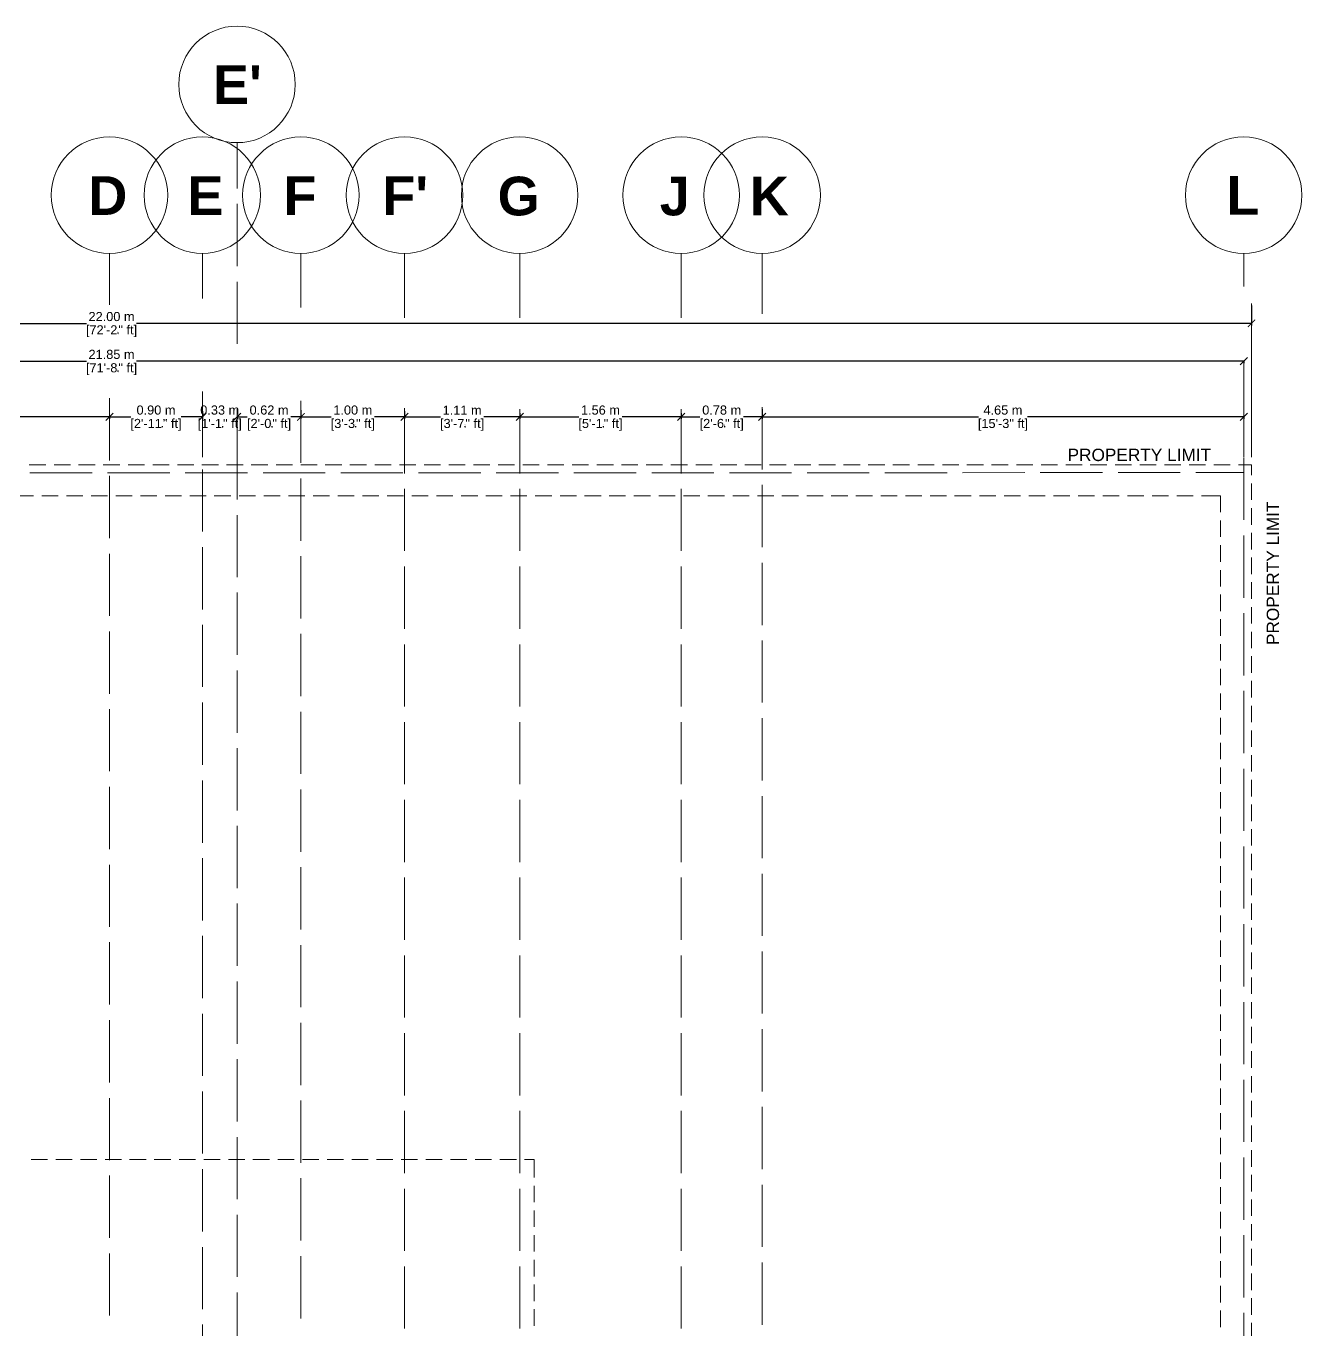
# Model space of a CAD drawing. Header units: metres. Extents: x 14 to 155, y 0 to 125.
# Drawn here: x 57.17 to 69.48, y 112.74 to 125.32 of the extents above; entities that cross this region are included whole.
import ezdxf

# ---------------------------------------------------------------- set-up
doc = ezdxf.new("R2010")
doc.units = ezdxf.units.M
doc.layers.get('Defpoints').update_dxf_attribs({"lineweight": 0})
doc.layers.add('Edges', color=7, linetype='Continuous')
doc.layers.add('PDF_Text', color=255, linetype='Continuous')
doc.layers.add('PDF_Geometry', color=7, linetype='Continuous', true_color=0xc0c0c0)
doc.styles.add('PDF Arial', font='arial.ttf')
doc.styles.add('PDF Arial Bold', font='arialbd.ttf')
doc.styles.add('TEXTS', font='swissl.ttf')
doc.dimstyles.new('Copy of DIMTEXT', dxfattribs={"dimscale": 0.3, "dimtxt": 0.22, "dimasz": 0.18, "dimexe": 0.05, "dimexo": 0.05, "dimgap": 0.05, "dimtad": 0, "dimzin": 1, "dimdsep": 46, "dimtxsty": 'TEXTS', "dimblk": 'ARCHTICK', "dimcen": 0.1, "dimclrd": 256, "dimclre": 6, "dimclrt": 7, "dimadec": 0, "dimazin": 0, "dimtfac": 0.15, "dimtix": 1, "dimtofl": 0, "dimtmove": 1, "dimatfit": 3, "dimldrblk": 'OPEN', "dimfxl": 0, "dimtolj": 1, "dimtzin": 0, "dimarcsym": 0})

# ---------------------------------------------------------------- blocks, each defined once
blk = doc.blocks.new('_ArchTick')
at = {"color": 0, "linetype": 'ByBlock', "const_width": 0.15}
blk.add_lwpolyline([(-0.5, -0.5), (0.5, 0.5)], dxfattribs=at)
blk = doc.blocks.new('*D28')
at = {"layer": 'Defpoints', "color": 0, "transparency": 16777216}
for p in [(46.992, 122.645), (68.994, 122.646), (68.994, 122.454)]:
    blk.add_point(p, dxfattribs=at)
at = {"layer": 'Edges', "color": 6, "lineweight": -2, "transparency": 16777216}
for p, q in [((46.992, 122.625), (46.992, 122.434)), ((68.994, 122.626), (68.994, 122.434))]:
    blk.add_line(p, q, dxfattribs=at)
at = {"layer": 'Edges', "lineweight": -2, "transparency": 16777216}
for p, q in [((46.992, 122.454), (57.751, 122.454)), ((68.994, 122.454), (58.235, 122.454))]:
    blk.add_line(p, q, dxfattribs=at)
at = {"layer": 'Edges', "lineweight": -2, "transparency": 16777216, "xscale": 0.072, "yscale": 0.072, "zscale": 0.072, "rotation": 180}
blk.add_blockref('_ArchTick', (46.992, 122.454), dxfattribs=at)
at = {"layer": 'Edges', "lineweight": -2, "transparency": 16777216, "xscale": 0.072, "yscale": 0.072, "zscale": 0.072}
blk.add_blockref('_ArchTick', (68.994, 122.454), dxfattribs=at)
at = {"layer": 'Edges', "color": 7, "transparency": 16777216, "char_height": 0.088, "attachment_point": 5, "style": 'TEXTS'}
for s, insert in [('\\A1;22.00 m', (57.993, 122.519)), ('\\A1;[72\'-2{\\H0.15x;\\S1/4;}" ft]', (57.993, 122.378))]:
    blk.add_mtext(s, dxfattribs=dict(at, insert=insert))
blk = doc.blocks.new('_Open')
at = {"color": 0, "linetype": 'ByBlock', "lineweight": -2}
for p, q in [((-1, 0.17), (0, 0)), ((-1, -0.17), (0, 0)), ((0, 0), (-1, 0))]:
    blk.add_line(p, q, dxfattribs=at)
blk = doc.blocks.new('*D29')
at = {"layer": 'Defpoints', "color": 0, "transparency": 16777216}
for p in [(47.068, 122.088), (68.919, 122.089), (68.919, 122.089)]:
    blk.add_point(p, dxfattribs=at)
at = {"layer": 'Edges', "color": 6, "lineweight": -2, "transparency": 16777216}
for p, q in [((47.068, 122.089), (47.068, 122.109)), ((68.919, 122.089), (68.919, 122.069))]:
    blk.add_line(p, q, dxfattribs=at)
at = {"layer": 'Edges', "lineweight": -2, "transparency": 16777216}
for p, q in [((47.068, 122.089), (57.751, 122.089)), ((68.919, 122.089), (58.235, 122.089))]:
    blk.add_line(p, q, dxfattribs=at)
at = {"layer": 'Edges', "lineweight": -2, "transparency": 16777216, "xscale": 0.072, "yscale": 0.072, "zscale": 0.072, "rotation": 180}
blk.add_blockref('_ArchTick', (47.068, 122.089), dxfattribs=at)
at = {"layer": 'Edges', "lineweight": -2, "transparency": 16777216, "xscale": 0.072, "yscale": 0.072, "zscale": 0.072}
blk.add_blockref('_ArchTick', (68.919, 122.089), dxfattribs=at)
at = {"layer": 'Edges', "color": 7, "transparency": 16777216, "char_height": 0.088, "attachment_point": 5, "style": 'TEXTS'}
for s, insert in [('\\A1;21.85 m', (57.993, 122.154)), ('\\A1;[71\'-8{\\H0.15x;\\S1/4;}" ft]', (57.993, 122.012))]:
    blk.add_mtext(s, dxfattribs=dict(at, insert=insert))
blk = doc.blocks.new('*D32')
at = {"layer": 'Defpoints', "color": 0, "transparency": 16777216}
for p in [(54.874, 121.626), (57.974, 121.552), (57.974, 121.552)]:
    blk.add_point(p, dxfattribs=at)
at = {"layer": 'Edges', "color": 6, "lineweight": -2, "transparency": 16777216}
for p, q in [((54.874, 121.606), (54.874, 121.532)), ((57.974, 121.552), (57.974, 121.532))]:
    blk.add_line(p, q, dxfattribs=at)
at = {"layer": 'Edges', "lineweight": -2, "transparency": 16777216}
for p, q in [((54.874, 121.552), (56.187, 121.552)), ((57.974, 121.552), (56.661, 121.552))]:
    blk.add_line(p, q, dxfattribs=at)
at = {"layer": 'Edges', "lineweight": -2, "transparency": 16777216, "xscale": 0.072, "yscale": 0.072, "zscale": 0.072, "rotation": 180}
blk.add_blockref('_ArchTick', (54.874, 121.552), dxfattribs=at)
at = {"layer": 'Edges', "lineweight": -2, "transparency": 16777216, "xscale": 0.072, "yscale": 0.072, "zscale": 0.072}
blk.add_blockref('_ArchTick', (57.974, 121.552), dxfattribs=at)
at = {"layer": 'Edges', "color": 7, "transparency": 16777216, "char_height": 0.088, "attachment_point": 5, "style": 'TEXTS'}
for s, insert in [('\\A1;3.10 m', (56.424, 121.617)), ('\\A1;[10\'-2" ft]', (56.424, 121.475))]:
    blk.add_mtext(s, dxfattribs=dict(at, insert=insert))
blk = doc.blocks.new('*D33')
at = {"layer": 'Defpoints', "color": 0, "transparency": 16777216}
for p in [(58.87, 121.626), (57.974, 121.552), (58.87, 121.552)]:
    blk.add_point(p, dxfattribs=at)
at = {"layer": 'Edges', "color": 6, "lineweight": -2, "transparency": 16777216}
for p, q in [((57.974, 121.552), (57.974, 121.532)), ((58.87, 121.606), (58.87, 121.532))]:
    blk.add_line(p, q, dxfattribs=at)
at = {"layer": 'Edges', "lineweight": -2, "transparency": 16777216}
for p, q in [((57.974, 121.552), (58.18, 121.552)), ((58.87, 121.552), (58.664, 121.552))]:
    blk.add_line(p, q, dxfattribs=at)
at = {"layer": 'Edges', "lineweight": -2, "transparency": 16777216, "xscale": 0.072, "yscale": 0.072, "zscale": 0.072, "rotation": 180}
blk.add_blockref('_ArchTick', (57.974, 121.552), dxfattribs=at)
at = {"layer": 'Edges', "lineweight": -2, "transparency": 16777216, "xscale": 0.072, "yscale": 0.072, "zscale": 0.072}
blk.add_blockref('_ArchTick', (58.87, 121.552), dxfattribs=at)
at = {"layer": 'Edges', "color": 7, "transparency": 16777216, "char_height": 0.088, "attachment_point": 5, "style": 'TEXTS'}
for s, insert in [('\\A1;0.90 m', (58.422, 121.617)), ('\\A1;[2\'-11{\\H0.15x;\\S1/4;}" ft]', (58.422, 121.475))]:
    blk.add_mtext(s, dxfattribs=dict(at, insert=insert))
blk = doc.blocks.new('*D34')
at = {"layer": 'Defpoints', "color": 0, "transparency": 16777216}
for p in [(58.87, 121.626), (59.205, 121.552), (59.205, 121.552)]:
    blk.add_point(p, dxfattribs=at)
at = {"layer": 'Edges', "lineweight": -2, "transparency": 16777216}
for p, q in [((58.87, 121.552), (58.798, 121.552)), ((59.205, 121.552), (59.277, 121.552))]:
    blk.add_line(p, q, dxfattribs=at)
at = {"layer": 'Edges', "color": 6, "lineweight": -2, "transparency": 16777216}
for p, q in [((58.87, 121.606), (58.87, 121.532)), ((59.205, 121.552), (59.205, 121.532))]:
    blk.add_line(p, q, dxfattribs=at)
at = {"layer": 'Edges', "lineweight": -2, "transparency": 16777216, "xscale": 0.072, "yscale": 0.072, "zscale": 0.072}
blk.add_blockref('_ArchTick', (58.87, 121.552), dxfattribs=at)
at = {"layer": 'Edges', "lineweight": -2, "transparency": 16777216, "xscale": 0.072, "yscale": 0.072, "zscale": 0.072, "rotation": 180}
blk.add_blockref('_ArchTick', (59.205, 121.552), dxfattribs=at)
at = {"layer": 'Edges', "color": 7, "transparency": 16777216, "char_height": 0.088, "attachment_point": 5, "style": 'TEXTS'}
for s, insert in [('\\A1;0.33 m', (59.037, 121.617)), ('\\A1;[1\'-1{\\H0.15x;\\S1/4;}" ft]', (59.037, 121.475))]:
    blk.add_mtext(s, dxfattribs=dict(at, insert=insert))
blk = doc.blocks.new('*D35')
at = {"layer": 'Defpoints', "color": 0, "transparency": 16777216}
for p in [(59.821, 121.637), (59.205, 121.552), (59.821, 121.552)]:
    blk.add_point(p, dxfattribs=at)
at = {"layer": 'Edges', "color": 6, "lineweight": -2, "transparency": 16777216}
for p, q in [((59.205, 121.552), (59.205, 121.532)), ((59.821, 121.617), (59.821, 121.532))]:
    blk.add_line(p, q, dxfattribs=at)
at = {"layer": 'Edges', "lineweight": -2, "transparency": 16777216}
for p, q in [((59.205, 121.552), (59.303, 121.552)), ((59.821, 121.552), (59.722, 121.552))]:
    blk.add_line(p, q, dxfattribs=at)
at = {"layer": 'Edges', "lineweight": -2, "transparency": 16777216, "xscale": 0.072, "yscale": 0.072, "zscale": 0.072, "rotation": 180}
blk.add_blockref('_ArchTick', (59.205, 121.552), dxfattribs=at)
at = {"layer": 'Edges', "lineweight": -2, "transparency": 16777216, "xscale": 0.072, "yscale": 0.072, "zscale": 0.072}
blk.add_blockref('_ArchTick', (59.821, 121.552), dxfattribs=at)
at = {"layer": 'Edges', "color": 7, "transparency": 16777216, "char_height": 0.088, "attachment_point": 5, "style": 'TEXTS'}
for s, insert in [('\\A1;0.62 m', (59.513, 121.617)), ('\\A1;[2\'-0{\\H0.15x;\\S1/4;}" ft]', (59.513, 121.475))]:
    blk.add_mtext(s, dxfattribs=dict(at, insert=insert))
blk = doc.blocks.new('*D36')
at = {"layer": 'Defpoints', "color": 0, "transparency": 16777216}
for p in [(59.821, 121.637), (60.821, 121.626), (60.821, 121.552)]:
    blk.add_point(p, dxfattribs=at)
at = {"layer": 'Edges', "color": 6, "lineweight": -2, "transparency": 16777216}
for p, q in [((59.821, 121.617), (59.821, 121.532)), ((60.821, 121.606), (60.821, 121.532))]:
    blk.add_line(p, q, dxfattribs=at)
at = {"layer": 'Edges', "lineweight": -2, "transparency": 16777216}
for p, q in [((59.821, 121.552), (60.111, 121.552)), ((60.821, 121.552), (60.53, 121.552))]:
    blk.add_line(p, q, dxfattribs=at)
at = {"layer": 'Edges', "lineweight": -2, "transparency": 16777216, "xscale": 0.072, "yscale": 0.072, "zscale": 0.072, "rotation": 180}
blk.add_blockref('_ArchTick', (59.821, 121.552), dxfattribs=at)
at = {"layer": 'Edges', "lineweight": -2, "transparency": 16777216, "xscale": 0.072, "yscale": 0.072, "zscale": 0.072}
blk.add_blockref('_ArchTick', (60.821, 121.552), dxfattribs=at)
at = {"layer": 'Edges', "color": 7, "transparency": 16777216, "char_height": 0.088, "attachment_point": 5, "style": 'TEXTS'}
for s, insert in [('\\A1;1.00 m', (60.321, 121.617)), ('\\A1;[3\'-3{\\H0.15x;\\S1/2;}" ft]', (60.321, 121.475))]:
    blk.add_mtext(s, dxfattribs=dict(at, insert=insert))
blk = doc.blocks.new('*D37')
at = {"layer": 'Defpoints', "color": 0, "transparency": 16777216}
for p in [(60.821, 121.626), (61.932, 121.607), (61.932, 121.552)]:
    blk.add_point(p, dxfattribs=at)
at = {"layer": 'Edges', "color": 6, "lineweight": -2, "transparency": 16777216}
for p, q in [((60.821, 121.606), (60.821, 121.532)), ((61.932, 121.587), (61.932, 121.532))]:
    blk.add_line(p, q, dxfattribs=at)
at = {"layer": 'Edges', "lineweight": -2, "transparency": 16777216}
for p, q in [((60.821, 121.552), (61.167, 121.552)), ((61.932, 121.552), (61.586, 121.552))]:
    blk.add_line(p, q, dxfattribs=at)
at = {"layer": 'Edges', "lineweight": -2, "transparency": 16777216, "xscale": 0.072, "yscale": 0.072, "zscale": 0.072, "rotation": 180}
blk.add_blockref('_ArchTick', (60.821, 121.552), dxfattribs=at)
at = {"layer": 'Edges', "lineweight": -2, "transparency": 16777216, "xscale": 0.072, "yscale": 0.072, "zscale": 0.072}
blk.add_blockref('_ArchTick', (61.932, 121.552), dxfattribs=at)
at = {"layer": 'Edges', "color": 7, "transparency": 16777216, "char_height": 0.088, "attachment_point": 5, "style": 'TEXTS'}
for s, insert in [('\\A1;1.11 m', (61.376, 121.616)), ('\\A1;[3\'-7{\\H0.15x;\\S3/4;}" ft]', (61.376, 121.475))]:
    blk.add_mtext(s, dxfattribs=dict(at, insert=insert))
blk = doc.blocks.new('*D38')
at = {"layer": 'Defpoints', "color": 0, "transparency": 16777216}
for p in [(61.932, 121.607), (63.49, 121.607), (63.49, 121.552)]:
    blk.add_point(p, dxfattribs=at)
at = {"layer": 'Edges', "color": 6, "lineweight": -2, "transparency": 16777216}
for p, q in [((61.932, 121.587), (61.932, 121.532)), ((63.49, 121.587), (63.49, 121.532))]:
    blk.add_line(p, q, dxfattribs=at)
at = {"layer": 'Edges', "lineweight": -2, "transparency": 16777216}
for p, q in [((61.932, 121.552), (62.501, 121.552)), ((63.49, 121.552), (62.92, 121.552))]:
    blk.add_line(p, q, dxfattribs=at)
at = {"layer": 'Edges', "lineweight": -2, "transparency": 16777216, "xscale": 0.072, "yscale": 0.072, "zscale": 0.072, "rotation": 180}
blk.add_blockref('_ArchTick', (61.932, 121.552), dxfattribs=at)
at = {"layer": 'Edges', "lineweight": -2, "transparency": 16777216, "xscale": 0.072, "yscale": 0.072, "zscale": 0.072}
blk.add_blockref('_ArchTick', (63.49, 121.552), dxfattribs=at)
at = {"layer": 'Edges', "color": 7, "transparency": 16777216, "char_height": 0.088, "attachment_point": 5, "style": 'TEXTS'}
for s, insert in [('\\A1;1.56 m', (62.711, 121.617)), ('\\A1;[5\'-1{\\H0.15x;\\S1/4;}" ft]', (62.711, 121.475))]:
    blk.add_mtext(s, dxfattribs=dict(at, insert=insert))
blk = doc.blocks.new('*D39')
at = {"layer": 'Defpoints', "color": 0, "transparency": 16777216}
for p in [(64.271, 121.646), (63.49, 121.607), (64.271, 121.552)]:
    blk.add_point(p, dxfattribs=at)
at = {"layer": 'Edges', "color": 6, "lineweight": -2, "transparency": 16777216}
for p, q in [((64.271, 121.626), (64.271, 121.532)), ((63.49, 121.587), (63.49, 121.532))]:
    blk.add_line(p, q, dxfattribs=at)
at = {"layer": 'Edges', "lineweight": -2, "transparency": 16777216}
for p, q in [((63.49, 121.552), (63.671, 121.552)), ((64.271, 121.552), (64.09, 121.552))]:
    blk.add_line(p, q, dxfattribs=at)
at = {"layer": 'Edges', "lineweight": -2, "transparency": 16777216, "xscale": 0.072, "yscale": 0.072, "zscale": 0.072, "rotation": 180}
blk.add_blockref('_ArchTick', (63.49, 121.552), dxfattribs=at)
at = {"layer": 'Edges', "lineweight": -2, "transparency": 16777216, "xscale": 0.072, "yscale": 0.072, "zscale": 0.072}
blk.add_blockref('_ArchTick', (64.271, 121.552), dxfattribs=at)
at = {"layer": 'Edges', "color": 7, "transparency": 16777216, "char_height": 0.088, "attachment_point": 5, "style": 'TEXTS'}
for s, insert in [('\\A1;0.78 m', (63.881, 121.617)), ('\\A1;[2\'-6{\\H0.15x;\\S3/4;}" ft]', (63.881, 121.475))]:
    blk.add_mtext(s, dxfattribs=dict(at, insert=insert))
blk = doc.blocks.new('*D40')
at = {"layer": 'Defpoints', "color": 0, "transparency": 16777216}
for p in [(64.271, 121.646), (68.919, 121.552), (68.919, 121.552)]:
    blk.add_point(p, dxfattribs=at)
at = {"layer": 'Edges', "color": 6, "lineweight": -2, "transparency": 16777216}
for p, q in [((64.271, 121.626), (64.271, 121.532)), ((68.919, 121.552), (68.919, 121.532))]:
    blk.add_line(p, q, dxfattribs=at)
at = {"layer": 'Edges', "lineweight": -2, "transparency": 16777216}
for p, q in [((64.271, 121.552), (66.358, 121.552)), ((68.919, 121.552), (66.833, 121.552))]:
    blk.add_line(p, q, dxfattribs=at)
at = {"layer": 'Edges', "lineweight": -2, "transparency": 16777216, "xscale": 0.072, "yscale": 0.072, "zscale": 0.072, "rotation": 180}
blk.add_blockref('_ArchTick', (64.271, 121.552), dxfattribs=at)
at = {"layer": 'Edges', "lineweight": -2, "transparency": 16777216, "xscale": 0.072, "yscale": 0.072, "zscale": 0.072}
blk.add_blockref('_ArchTick', (68.919, 121.552), dxfattribs=at)
at = {"layer": 'Edges', "color": 7, "transparency": 16777216, "char_height": 0.088, "attachment_point": 5, "style": 'TEXTS'}
for s, insert in [('\\A1;4.65 m', (66.595, 121.617)), ('\\A1;[15\'-3" ft]', (66.595, 121.475))]:
    blk.add_mtext(s, dxfattribs=dict(at, insert=insert))

msp = doc.modelspace()

# ---------------------------------------------------------------- linework, layer by layer
at = {"layer": 'PDF_Geometry', "color": 0, "lineweight": 0}
for points in [[(59.204, 124.196), (59.204, 123.756)], [(59.204, 123.606), (59.205, 123.006)], [(57.974, 123.126), (57.974, 122.633)], [(58.87, 123.126), (58.87, 122.695)], [(59.821, 123.126), (59.821, 122.607)], [(60.821, 123.126), (60.821, 122.508)], [(61.932, 123.126), (61.932, 122.508)], [(63.49, 123.126), (63.49, 122.508)], [(64.271, 123.126), (64.271, 122.545)], [(68.919, 123.126), (68.919, 122.808)], [(59.205, 122.855), (59.205, 122.255)], [(68.994, 121.164), (68.994, 122.646)], [(68.919, 122.089), (68.919, 121.164), (68.919, 121.627)], [(58.87, 121.796), (58.87, 121.196)], [(57.974, 121.732), (57.974, 121.132)], [(59.821, 121.708), (59.821, 121.108)], [(59.821, 121.637), (59.821, 121.164), (59.821, 121.626)], [(60.821, 121.175), (60.821, 121.637)], [(60.821, 121.164), (60.821, 121.626)], [(64.271, 121.646), (64.271, 121.045)], [(60.821, 121.607), (60.821, 121.007)], [(61.932, 121.607), (61.932, 121.007)], [(63.49, 121.607), (63.49, 121.007)], [(59.205, 121.356), (59.205, 120.756)], [(68.919, 121.158), (68.919, 120.557)], [(57.199, 121.088), (57.358, 121.088)], [(57.206, 121.013), (57.806, 121.013)], [(57.438, 121.088), (57.596, 121.088)], [(57.675, 121.088), (57.835, 121.088)], [(57.913, 121.088), (58.072, 121.088)], [(57.955, 121.013), (58.555, 121.013)], [(58.152, 121.088), (58.31, 121.088)], [(58.39, 121.088), (58.548, 121.088)], [(58.628, 121.088), (58.787, 121.088)], [(58.705, 121.013), (59.305, 121.013)], [(58.865, 121.088), (59.025, 121.088)], [(58.87, 121.045), (58.87, 120.445)], [(59.104, 121.088), (59.262, 121.088)], [(59.342, 121.088), (59.501, 121.088)], [(59.456, 121.013), (60.056, 121.013)], [(59.581, 121.088), (59.739, 121.088)], [(59.819, 121.088), (59.978, 121.088)], [(60.056, 121.088), (60.216, 121.088)], [(60.205, 121.013), (60.805, 121.013)], [(60.294, 121.088), (60.453, 121.088)], [(60.533, 121.088), (60.691, 121.088)], [(60.771, 121.088), (60.93, 121.088)], [(60.955, 121.013), (61.556, 121.013)], [(61.01, 121.088), (61.168, 121.088)], [(61.247, 121.088), (61.407, 121.088)], [(61.485, 121.088), (61.644, 121.088)], [(61.706, 121.013), (62.306, 121.013)], [(61.724, 121.088), (61.882, 121.088)], [(61.962, 121.088), (62.121, 121.088)], [(62.2, 121.088), (62.359, 121.088)], [(62.439, 121.088), (62.597, 121.088)], [(62.455, 121.013), (63.055, 121.013)], [(62.676, 121.088), (62.836, 121.089)], [(62.914, 121.089), (63.073, 121.089)], [(63.153, 121.089), (63.311, 121.089)], [(63.206, 121.013), (63.806, 121.013)], [(63.391, 121.089), (63.55, 121.089)], [(63.63, 121.089), (63.788, 121.089)], [(63.866, 121.089), (64.026, 121.089)], [(63.956, 121.013), (64.556, 121.013)], [(64.105, 121.089), (64.263, 121.089)], [(64.343, 121.089), (64.502, 121.089)], [(64.582, 121.089), (64.74, 121.089)], [(64.705, 121.013), (65.305, 121.013)], [(64.82, 121.089), (64.979, 121.089)], [(65.057, 121.089), (65.217, 121.089)], [(65.296, 121.089), (65.454, 121.089)], [(65.456, 121.013), (66.056, 121.013)], [(65.534, 121.089), (65.692, 121.089)], [(65.773, 121.089), (65.931, 121.089)], [(66.011, 121.089), (66.169, 121.089)], [(66.206, 121.013), (66.806, 121.014)], [(66.248, 121.089), (66.408, 121.089)], [(66.486, 121.089), (66.645, 121.089)], [(66.725, 121.089), (66.883, 121.089)], [(66.955, 121.014), (67.555, 121.014)], [(66.963, 121.089), (67.122, 121.089)], [(67.202, 121.089), (67.36, 121.089)], [(67.438, 121.089), (67.598, 121.089)], [(67.677, 121.089), (67.835, 121.089)], [(67.706, 121.014), (68.306, 121.014)], [(67.915, 121.089), (68.074, 121.089)], [(68.154, 121.089), (68.312, 121.089)], [(68.392, 121.089), (68.551, 121.089)], [(68.456, 121.014), (68.919, 121.014)], [(68.629, 121.089), (68.789, 121.089)], [(68.868, 121.089), (68.994, 121.089), (68.994, 120.988)], [(57.974, 120.983), (57.974, 120.383)], [(59.821, 120.957), (59.821, 120.357)], [(64.271, 120.895), (64.271, 120.295)], [(68.994, 120.908), (68.994, 120.75)], [(57.081, 120.789), (57.239, 120.789)], [(57.319, 120.789), (57.478, 120.789)], [(57.558, 120.789), (57.716, 120.789)], [(57.795, 120.789), (57.955, 120.789)], [(58.033, 120.789), (58.192, 120.789)], [(58.272, 120.789), (58.43, 120.789)], [(58.51, 120.789), (58.669, 120.789)], [(58.749, 120.789), (58.907, 120.789)], [(58.985, 120.789), (59.145, 120.789)], [(59.224, 120.789), (59.382, 120.789)], [(59.462, 120.789), (59.621, 120.789)], [(59.701, 120.789), (59.859, 120.789)], [(59.939, 120.789), (60.098, 120.789)], [(60.176, 120.789), (60.336, 120.789)], [(60.414, 120.789), (60.573, 120.789)], [(60.653, 120.789), (60.811, 120.789)], [(60.821, 120.856), (60.821, 120.258)], [(60.891, 120.789), (61.05, 120.789)], [(61.13, 120.789), (61.288, 120.789)], [(61.367, 120.789), (61.527, 120.789)], [(61.605, 120.789), (61.764, 120.789)], [(61.844, 120.789), (62.002, 120.789)], [(61.932, 120.856), (61.932, 120.258)], [(62.082, 120.789), (62.241, 120.789)], [(62.321, 120.789), (62.479, 120.789)], [(62.557, 120.789), (62.717, 120.789)], [(62.796, 120.789), (62.954, 120.789)], [(63.034, 120.789), (63.193, 120.789)], [(63.273, 120.789), (63.431, 120.789)], [(63.49, 120.857), (63.49, 120.258)], [(63.511, 120.789), (63.67, 120.789)], [(63.748, 120.789), (63.908, 120.789)], [(63.987, 120.789), (64.145, 120.789)], [(64.225, 120.789), (64.383, 120.789)], [(64.463, 120.789), (64.622, 120.789)], [(64.702, 120.789), (64.86, 120.789)], [(64.939, 120.789), (65.099, 120.789)], [(65.177, 120.789), (65.336, 120.789)], [(65.416, 120.789), (65.574, 120.789)], [(65.654, 120.789), (65.812, 120.789)], [(65.893, 120.789), (66.051, 120.789)], [(66.129, 120.789), (66.289, 120.789)], [(66.368, 120.789), (66.526, 120.789)], [(66.606, 120.789), (66.765, 120.789)], [(66.845, 120.789), (67.003, 120.789)], [(67.083, 120.789), (67.242, 120.789)], [(67.32, 120.789), (67.48, 120.789)], [(67.558, 120.789), (67.717, 120.789)], [(67.797, 120.789), (67.955, 120.789)], [(68.035, 120.789), (68.194, 120.789)], [(68.274, 120.789), (68.432, 120.79)], [(68.511, 120.79), (68.695, 120.79), (68.695, 120.631)], [(68.994, 120.67), (68.994, 120.511)], [(59.205, 120.605), (59.205, 120.005)], [(68.695, 120.551), (68.695, 120.393)], [(68.919, 120.407), (68.919, 119.807)], [(68.994, 120.433), (68.994, 120.273)], [(58.87, 120.295), (58.87, 119.695)], [(68.695, 120.313), (68.695, 120.154)], [(57.974, 120.232), (57.974, 119.632)], [(59.821, 120.207), (59.821, 119.607)], [(64.271, 120.144), (64.271, 119.544)], [(68.994, 120.194), (68.994, 120.036)], [(60.821, 120.108), (60.821, 119.507)], [(61.932, 120.108), (61.932, 119.507)], [(63.49, 120.108), (63.49, 119.508)], [(68.695, 120.074), (68.695, 119.916)], [(68.994, 119.956), (68.994, 119.797)], [(59.205, 119.856), (59.205, 119.256)], [(68.695, 119.837), (68.695, 119.677)], [(68.919, 119.658), (68.919, 119.058)], [(68.994, 119.717), (68.994, 119.559)], [(58.87, 119.546), (58.87, 118.946)], [(68.695, 119.599), (68.695, 119.44)], [(57.974, 119.482), (57.974, 118.881)], [(59.821, 119.458), (59.821, 118.858)], [(64.271, 119.396), (64.271, 118.795)], [(68.695, 119.36), (68.695, 119.202)], [(68.994, 119.479), (68.994, 119.32)], [(60.821, 119.357), (60.821, 118.757)], [(61.932, 119.357), (61.932, 118.757)], [(63.49, 119.357), (63.49, 118.757)], [(68.994, 119.242), (68.994, 119.082)], [(68.695, 119.122), (68.695, 118.964)], [(59.205, 119.106), (59.205, 118.505)], [(68.994, 119.004), (68.994, 118.845)], [(68.695, 118.883), (68.695, 118.725)], [(68.919, 118.908), (68.919, 118.307)], [(57.974, 118.733), (57.974, 118.133)], [(58.87, 118.795), (58.87, 118.195)], [(68.994, 118.765), (68.994, 118.607)], [(59.821, 118.707), (59.821, 118.107)], [(60.821, 118.606), (60.821, 118.008)], [(61.932, 118.606), (61.932, 118.008)], [(63.49, 118.606), (63.49, 118.008)], [(64.271, 118.645), (64.271, 118.045)], [(68.695, 118.647), (68.695, 118.487)], [(68.994, 118.527), (68.994, 118.368)], [(59.205, 118.355), (59.205, 117.755)], [(68.695, 118.408), (68.695, 118.25)], [(68.994, 118.288), (68.994, 118.13)], [(68.695, 118.17), (68.695, 118.011)], [(68.919, 118.157), (68.919, 117.557)], [(57.974, 117.982), (57.974, 117.382)], [(58.87, 118.045), (58.87, 117.444)], [(68.994, 118.051), (68.994, 117.891)], [(59.821, 117.957), (59.821, 117.356)], [(60.821, 117.857), (60.821, 117.257)], [(61.932, 117.857), (61.932, 117.257)], [(63.49, 117.858), (63.491, 117.257)], [(64.271, 117.894), (64.271, 117.294)], [(68.695, 117.931), (68.695, 117.773)], [(68.994, 117.813), (68.994, 117.653)], [(59.205, 117.606), (59.205, 117.006)], [(68.695, 117.693), (68.695, 117.534)], [(68.994, 117.574), (68.994, 117.416)], [(68.695, 117.454), (68.695, 117.296)], [(68.919, 117.408), (68.919, 116.808)], [(57.974, 117.232), (57.974, 116.631)], [(58.87, 117.296), (58.87, 116.695)], [(68.994, 117.336), (68.994, 117.178)], [(59.821, 117.208), (59.821, 116.607)], [(60.821, 117.107), (60.821, 116.507)], [(61.932, 117.107), (61.932, 116.507)], [(63.491, 117.107), (63.491, 116.507)], [(64.271, 117.145), (64.272, 116.545)], [(68.695, 117.218), (68.695, 117.058)], [(68.994, 117.098), (68.994, 116.939)], [(68.695, 116.979), (68.695, 116.821)], [(59.205, 116.856), (59.205, 116.255)], [(68.994, 116.859), (68.994, 116.701)], [(68.695, 116.741), (68.695, 116.582)], [(68.919, 116.657), (68.919, 116.057)], [(68.994, 116.622), (68.994, 116.462)], [(57.974, 116.483), (57.974, 115.882)], [(58.87, 116.545), (58.87, 115.945)], [(68.695, 116.502), (68.695, 116.344)], [(59.821, 116.457), (59.821, 115.857)], [(60.821, 116.356), (60.821, 115.758)], [(61.932, 116.356), (61.932, 115.758)], [(63.491, 116.356), (63.491, 115.758)], [(64.272, 116.395), (64.272, 115.795)], [(68.994, 116.384), (68.994, 116.225)], [(68.695, 116.264), (68.695, 116.105)], [(59.205, 116.105), (59.205, 115.505)], [(68.994, 116.145), (68.994, 115.987)], [(68.695, 116.027), (68.695, 115.867)], [(68.919, 115.907), (68.919, 115.307)], [(68.994, 115.907), (68.994, 115.748)], [(57.974, 115.732), (57.974, 115.132)], [(58.87, 115.794), (58.87, 115.194)], [(68.695, 115.788), (68.695, 115.63)], [(59.821, 115.706), (59.821, 115.106)], [(60.821, 115.607), (60.821, 115.007)], [(61.932, 115.607), (61.932, 115.007)], [(63.491, 115.607), (63.491, 115.007)], [(64.272, 115.644), (64.272, 115.044)], [(68.994, 115.668), (68.994, 115.51)], [(68.695, 115.55), (68.695, 115.392)], [(59.205, 115.356), (59.205, 114.756)], [(68.994, 115.432), (68.994, 115.272)], [(68.695, 115.312), (68.695, 115.153)], [(68.919, 115.158), (68.919, 114.558)], [(68.994, 115.193), (68.994, 115.035)], [(57.974, 114.981), (57.974, 114.381)], [(58.87, 115.045), (58.87, 114.445)], [(59.821, 114.957), (59.821, 114.357)], [(68.695, 115.073), (68.695, 114.915)], [(60.821, 114.857), (60.821, 114.257)], [(61.932, 114.857), (61.932, 114.257)], [(63.491, 114.857), (63.491, 114.257)], [(64.272, 114.895), (64.272, 114.295)], [(68.695, 114.836), (68.695, 114.676)], [(68.994, 114.955), (68.994, 114.796)], [(68.994, 114.716), (68.994, 114.558)], [(59.205, 114.605), (59.205, 114.005)], [(68.695, 114.598), (68.695, 114.439)], [(68.994, 114.478), (68.994, 114.319)], [(57.216, 114.388), (57.374, 114.388)], [(57.454, 114.388), (57.613, 114.388)], [(57.693, 114.388), (57.851, 114.388)], [(57.931, 114.388), (58.089, 114.388)], [(58.168, 114.388), (58.328, 114.388)], [(58.406, 114.388), (58.565, 114.388)], [(58.645, 114.388), (58.803, 114.388)], [(58.883, 114.388), (59.042, 114.388)], [(59.122, 114.388), (59.28, 114.388)], [(59.358, 114.388), (59.519, 114.388)], [(59.597, 114.388), (59.755, 114.388)], [(59.835, 114.388), (59.994, 114.388)], [(60.074, 114.388), (60.232, 114.388)], [(60.312, 114.388), (60.471, 114.388)], [(60.549, 114.388), (60.709, 114.388)], [(60.788, 114.388), (60.946, 114.388)], [(61.026, 114.388), (61.185, 114.388)], [(61.265, 114.388), (61.423, 114.388)], [(61.503, 114.388), (61.661, 114.388)], [(61.74, 114.388), (61.9, 114.388)], [(61.978, 114.388), (62.071, 114.388), (62.071, 114.213)], [(68.695, 114.359), (68.695, 114.201)], [(68.919, 114.407), (68.919, 113.807)], [(57.974, 114.233), (57.974, 113.632)], [(58.87, 114.295), (58.87, 113.695)], [(59.821, 114.207), (59.821, 113.607)], [(68.994, 114.241), (68.994, 114.081)], [(60.821, 114.106), (60.821, 113.508)], [(61.932, 114.106), (61.932, 113.508)], [(62.071, 114.135), (62.071, 113.975)], [(63.491, 114.106), (63.491, 113.508)], [(64.272, 114.145), (64.272, 113.545)], [(68.695, 114.121), (68.695, 113.962)], [(68.994, 114.002), (68.994, 113.844)], [(59.205, 113.855), (59.205, 113.255)], [(62.071, 113.897), (62.071, 113.738)], [(68.695, 113.882), (68.695, 113.724)], [(68.994, 113.764), (68.994, 113.606)], [(62.071, 113.658), (62.071, 113.5)], [(68.695, 113.646), (68.695, 113.486)], [(68.919, 113.657), (68.919, 113.057)], [(57.974, 113.482), (57.974, 112.882)], [(58.87, 113.544), (58.87, 112.944)], [(59.821, 113.456), (59.821, 112.856)], [(68.994, 113.526), (68.994, 113.367)], [(60.821, 113.357), (60.821, 112.757)], [(61.932, 113.357), (61.932, 112.757)], [(62.071, 113.42), (62.071, 113.261)], [(63.491, 113.357), (63.491, 112.757)], [(64.272, 113.394), (64.272, 112.794)], [(68.695, 113.407), (68.695, 113.249)], [(68.994, 113.287), (68.994, 113.129)], [(59.205, 113.106), (59.205, 112.506)], [(62.071, 113.181), (62.071, 113.023)], [(68.695, 113.169), (68.695, 113.01)], [(62.071, 112.944), (62.071, 112.784)], [(68.994, 113.05), (68.994, 112.89)], [(68.695, 112.93), (68.695, 112.772)], [(68.919, 112.908), (68.919, 112.308)], [(58.87, 112.795), (58.87, 112.195)], [(68.994, 112.812), (68.994, 112.653)]]:
    msp.add_lwpolyline(points, dxfattribs=at)
for points in [[(57.974, 121.626), (57.974, 121.164)], [(58.87, 121.626), (58.87, 121.164)], [(59.205, 121.626), (59.205, 121.164)], [(61.932, 121.626), (61.932, 121.164)], [(63.49, 121.626), (63.49, 121.164)], [(64.271, 121.626), (64.271, 121.164)]]:
    msp.add_lwpolyline(points, close=True, dxfattribs=at)
for centre in [(59.204, 124.759), (57.973, 123.69), (58.869, 123.69), (59.82, 123.69), (60.82, 123.69), (61.931, 123.69), (63.49, 123.69), (64.271, 123.69), (68.918, 123.69)]:
    msp.add_circle(centre, 0.562, dxfattribs=at)

# ---------------------------------------------------------------- texts
at = {"layer": 'PDF_Text', "color": 0, "attachment_point": 7}
for s, insert, char_height, rotation, style in [("E'", (58.972, 124.571), 0.3732, 0.0022, 'PDF Arial Bold'), ('D    E    F', (57.769, 123.5), 0.37323, 0.0022, 'PDF Arial Bold'), ("F'", (60.606, 123.5), 0.3732, 0.0022, 'PDF Arial Bold'), ('G        J    K', (61.719, 123.49), 0.37323, 0.0022, 'PDF Arial Bold'), ('L', (68.752, 123.501), 0.373, 0.0022, 'PDF Arial Bold'), ('PROPERTY LIMIT', (67.219, 121.124), 0.11895, 0.0022, 'PDF Arial'), ('PROPERTY LIMIT', (69.261, 119.351), 0.11895, 90.0022, 'PDF Arial')]:
    msp.add_mtext(s, dxfattribs=dict(at, insert=insert, char_height=char_height, rotation=rotation, style=style))

# ---------------------------------------------------------------- dimensions: what is measured, and where the dimension line sits
at = {"layer": 'Edges'}
for base, p1, p2, picture, middle in [((68.994, 122.454), (46.992, 122.645), (68.994, 122.646), '*D28', (57.993, 122.454)), ((68.919, 122.089), (47.068, 122.088), (68.919, 122.089), '*D29', (57.993, 122.089)), ((57.974, 121.552), (54.874, 121.626), (57.974, 121.552), '*D32', (56.424, 121.552)), ((58.87, 121.552), (57.974, 121.552), (58.87, 121.626), '*D33', (58.422, 121.552)), ((59.2046, 121.5515), (58.8701, 121.6262), (59.2046, 121.5518), '*D34', (59.0373, 121.5515)), ((59.821, 121.552), (59.205, 121.552), (59.821, 121.637), '*D35', (59.513, 121.552)), ((60.821, 121.552), (59.821, 121.637), (60.821, 121.626), '*D36', (60.321, 121.552)), ((63.49, 121.552), (61.932, 121.607), (63.49, 121.607), '*D38', (62.711, 121.552)), ((64.271, 121.552), (63.49, 121.607), (64.271, 121.646), '*D39', (63.881, 121.552)), ((68.919, 121.552), (64.271, 121.646), (68.919, 121.552), '*D40', (66.595, 121.552)), ((61.932, 121.552), (60.821, 121.626), (61.932, 121.607), '*D37', (61.376, 121.552))]:
    dim = msp.add_linear_dim(base=base, p1=p1, p2=p2, dimstyle='Copy of DIMTEXT', override={"dimscale": 0.4, "dimpost": ' m\\X', "dimfxl": 0.9, "dimfxlon": 1}, dxfattribs=at)
    dim.commit()
    dim.dimension.update_dxf_attribs({"geometry": picture, "text_midpoint": middle})

doc.saveas('drawing.dxf')
